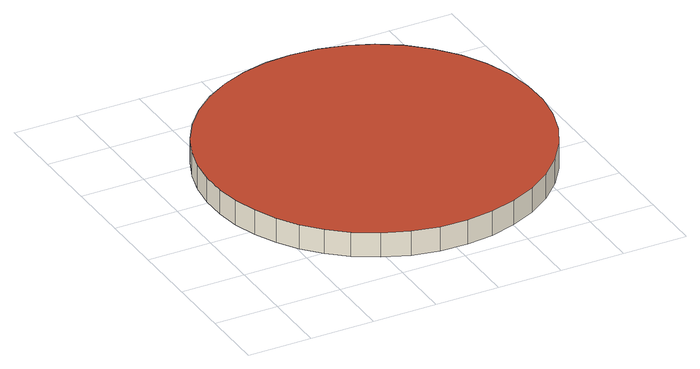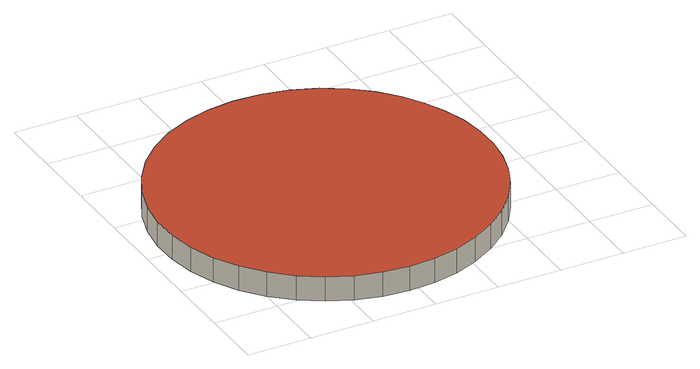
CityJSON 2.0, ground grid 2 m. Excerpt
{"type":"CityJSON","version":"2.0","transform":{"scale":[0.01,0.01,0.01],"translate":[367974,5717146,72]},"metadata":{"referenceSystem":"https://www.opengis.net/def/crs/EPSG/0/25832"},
"CityObjects":{
"building1":{"type":"Building","attributes":{"Geometrietyp2DReferenz":"3000","Gemeindeschluessel":"05513000","function":"31001_2600","roofType":"9999","measuredHeight":0.782},"address":[{"country":"Germany","locality":"Gelsenkirchen","thoroughfareNumber":"153a","thoroughfareName":"Böningstraße"}],"geometry":[{"type":"Solid","lod":"2","boundaries":[[[[0,1,2,3,4,5,6,7,8,9,10,11,12,13,14,15,16,17,18,19,20,21,22,23,24,25,26,27,28,29,30,31,32,33,34,35,36,37,38,39]],[[37,40,41,38]],[[36,42,40,37]],[[35,43,42,36]],[[34,44,43,35]],[[33,45,44,34]],[[32,46,45,33]],[[31,47,46,32]],[[30,48,47,31]],[[29,49,48,30]],[[28,50,49,29]],[[27,51,50,28]],[[26,52,51,27]],[[25,53,52,26]],[[24,54,53,25]],[[23,55,54,24]],[[22,56,55,23]],[[21,57,56,22]],[[20,58,57,21]],[[19,59,58,20]],[[18,60,59,19]],[[17,61,60,18]],[[16,62,61,17]],[[15,63,62,16]],[[14,64,63,15]],[[13,65,64,14]],[[12,66,65,13]],[[11,67,66,12]],[[10,68,67,11]],[[9,69,68,10]],[[8,70,69,9]],[[7,71,70,8]],[[6,72,71,7]],[[5,73,72,6]],[[4,74,73,5]],[[3,75,74,4]],[[2,76,75,3]],[[1,77,76,2]],[[0,78,77,1]],[[39,79,78,0]],[[38,41,79,39]],[[40,42,43,44,45,46,47,48,49,50,51,52,53,54,55,56,57,58,59,60,61,62,63,64,65,66,67,68,69,70,71,72,73,74,75,76,77,78,79,41]]]],"semantics":{"surfaces":[{"type":"RoofSurface"},{"type":"WallSurface"},{"type":"GroundSurface"}],"values":[[0,1,1,1,1,1,1,1,1,1,1,1,1,1,1,1,1,1,1,1,1,1,1,1,1,1,1,1,1,1,1,1,1,1,1,1,1,1,1,1,1,2]]}}]}
},
"vertices":[
[99,530,144],[110,456,144],[133,384,144],[165,315,144],[206,252,144],[256,196,144],[314,147,144],[387,104,144],[467,73,144],[551,56,144],[637,53,144],[722,63,144],[803,87,144],[881,124,144],[951,173,144],[1012,233,144],[1062,302,144],[1101,378,144],[1127,460,144],[1140,544,144],[1138,630,144],[1123,714,144],[1094,795,144],[1053,869,144],[999,936,144],[936,994,144],[866,1038,144],[791,1070,144],[710,1090,144],[628,1097,144],[546,1092,144],[466,1074,144],[389,1043,144],[318,1000,144],[255,948,144],[201,886,144],[160,822,144],[129,753,144],[109,681,144],[98,606,144],[129,753,65],[109,681,65],[160,822,65],[201,886,65],[255,948,65],[318,1000,65],[389,1043,65],[466,1074,65],[546,1092,65],[628,1097,65],[710,1090,65],[791,1070,65],[866,1038,65],[936,994,65],[999,936,65],[1053,869,65],[1094,795,65],[1123,714,65],[1138,630,65],[1140,544,65],[1127,460,65],[1101,378,65],[1062,302,65],[1012,233,65],[951,173,65],[881,124,65],[803,87,65],[722,63,65],[637,53,65],[551,56,65],[467,73,65],[387,104,65],[314,147,65],[256,196,65],[206,252,65],[165,315,65],[133,384,65],[110,456,65],[99,530,65],[98,606,65]
]}
